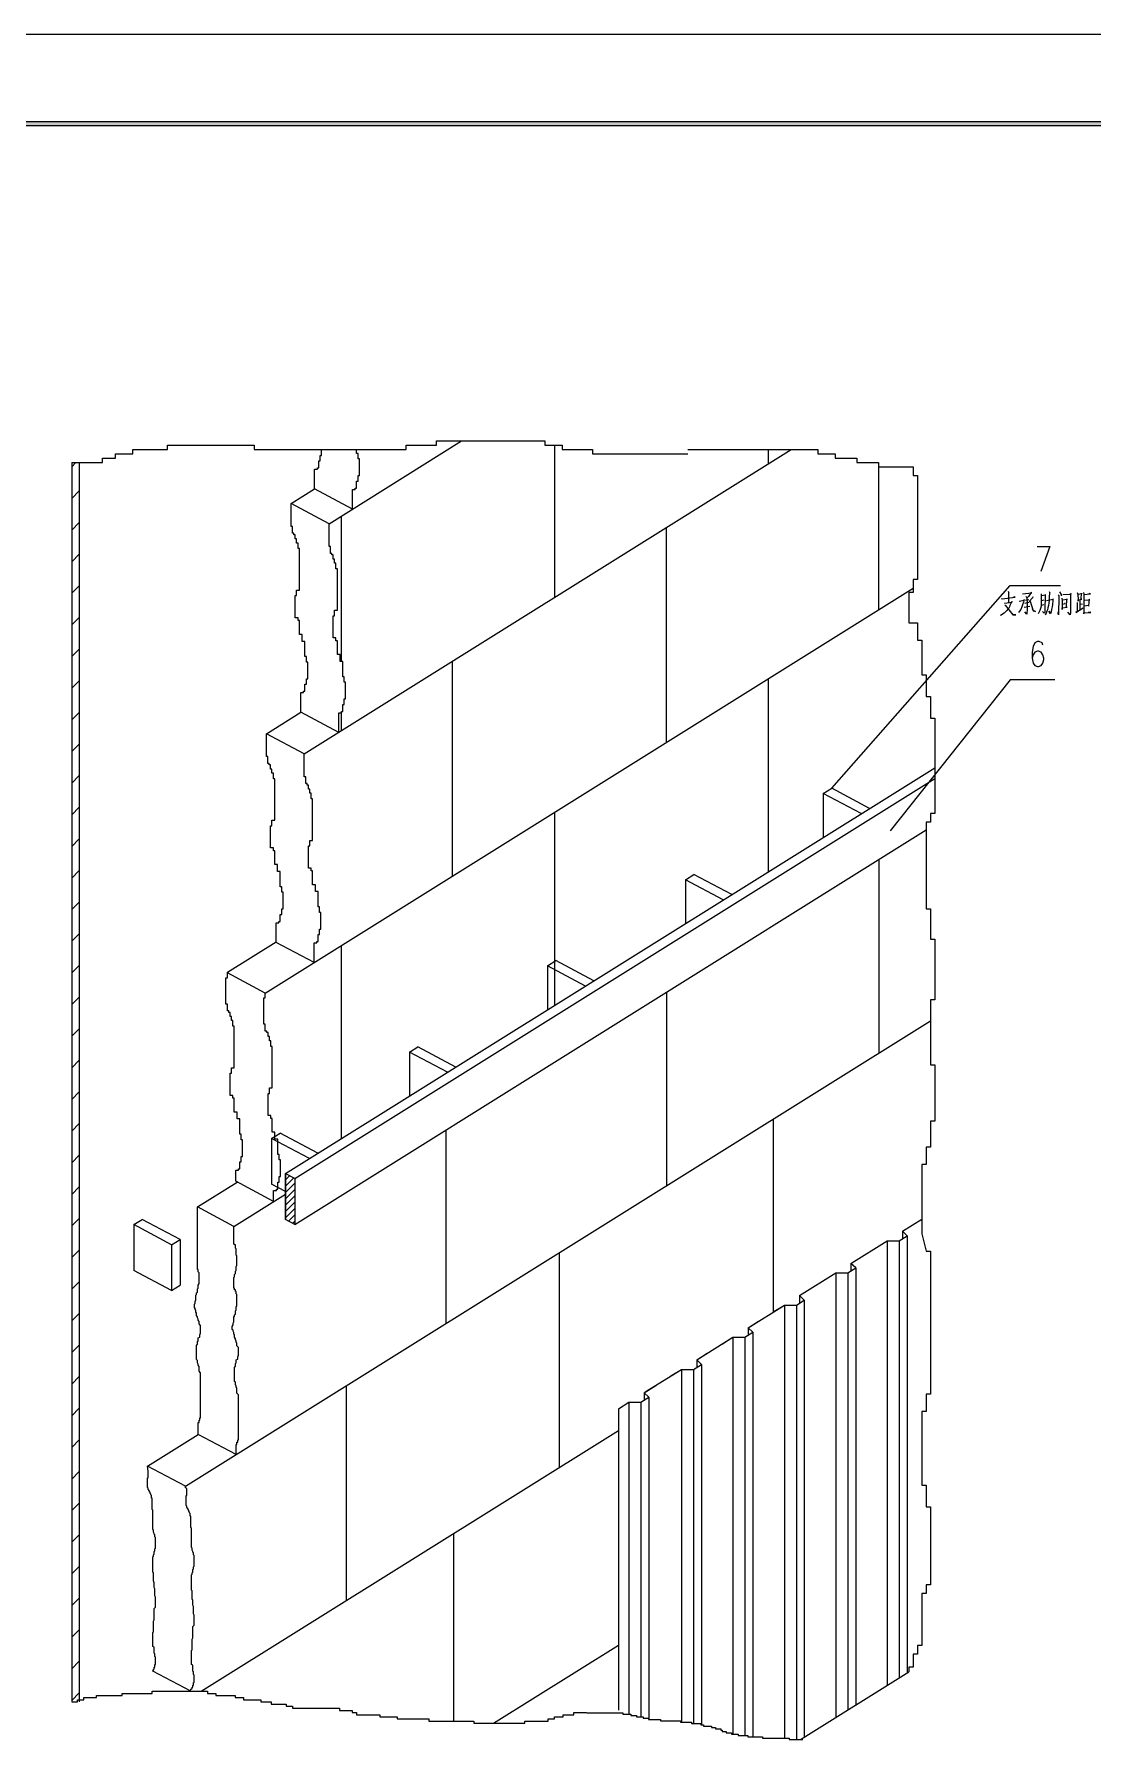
# Model space of a CAD drawing. Header units: millimetres. Extents: x 0 to 414, y 0 to 292.
# Drawn here: x 170.5 to 287.1, y 104.5 to 292.5 of the extents above; entities that cross this region are included whole.
import ezdxf

# ---------------------------------------------------------------- set-up
doc = ezdxf.new("R2010")
doc.units = ezdxf.units.MM

msp = doc.modelspace()

# ---------------------------------------------------------------- hatches: boundary and pattern name
h = msp.add_hatch(color=0)
h.dxf.hatch_style = 2
h.paths.add_polyline_path([(404.473833, 282.857222), (403.997583, 282.380972), (21.448889, 282.380972), (20.976167, 282.857222)])

# ---------------------------------------------------------------- linework, layer by layer
at = {"color": 0, "lineweight": 0}
for points in [[(0, 0), (0, 292.466889), (414.0835, 292.466889), (414.0835, 0)], [(404.473833, 282.857222), (403.997583, 282.380972), (21.448889, 282.380972), (20.976167, 282.857222)]]:
    msp.add_lwpolyline(points, close=True, dxfattribs=at)
for points in [[(179.5145, 245.783806), (179.5145, 246.260056)], [(179.5145, 246.260056), (181.423028, 246.260056)], [(181.423028, 246.736306), (185.240083, 246.736306)], [(181.423028, 246.260056), (181.423028, 246.736306)], [(185.240083, 247.212556), (194.782722, 247.212556)], [(185.240083, 246.736306), (185.240083, 247.212556)], [(194.782722, 247.212556), (194.782722, 246.736306)], [(194.782722, 246.736306), (211.48675, 246.736306)], [(200.289583, 213.247111), (253.883583, 246.736306)], [(202.180472, 246.101306), (202.180472, 246.736306)], [(203.005972, 238.580083), (217.589806, 247.688806)], [(206.046917, 246.323556), (206.046917, 246.736306)], [(206.202139, 246.323556), (206.046917, 246.323556)], [(206.202139, 245.71325), (206.202139, 246.323556)], [(211.48675, 247.212556), (214.824028, 247.212556)], [(211.48675, 246.736306), (211.48675, 247.212556)], [(214.824028, 247.688806), (226.754972, 247.688806)], [(214.824028, 247.212556), (214.824028, 247.688806)], [(226.754972, 247.688806), (226.754972, 247.212556)], [(226.754972, 247.212556), (228.6635, 247.212556)], [(227.816833, 247.212556), (227.816833, 230.448556)], [(228.6635, 247.212556), (228.6635, 246.736306)], [(228.6635, 246.736306), (232.004306, 246.736306)], [(232.004306, 246.736306), (232.004306, 246.260056)], [(232.004306, 246.260056), (242.502972, 246.260056)], [(242.502972, 246.736306), (256.818694, 246.736306)], [(251.371806, 246.736306), (251.371806, 245.166444)], [(256.818694, 246.736306), (256.818694, 246.260056)], [(256.818694, 246.260056), (258.727222, 246.260056)], [(258.727222, 246.260056), (258.727222, 245.783806)], [(174.684972, 245.307556), (174.684972, 108.906028)], [(174.684972, 244.845417), (175.143583, 245.307556)], [(174.684972, 245.307556), (178.082222, 245.307556)], [(175.510472, 245.307556), (175.510472, 108.906028)], [(178.082222, 245.307556), (178.082222, 245.783806)], [(178.082222, 245.783806), (179.5145, 245.783806)], [(201.418472, 242.41125), (201.418472, 244.577306)], [(201.418472, 244.577306), (201.721861, 244.577306)], [(201.721861, 244.577306), (201.721861, 244.729)], [(201.721861, 244.729), (201.873556, 244.729)], [(201.873556, 244.729), (201.873556, 245.491)], [(201.873556, 245.491), (202.028778, 245.491)], [(202.028778, 245.491), (202.028778, 246.101306)], [(202.028778, 246.101306), (202.180472, 246.101306)], [(206.353833, 245.71325), (206.202139, 245.71325)], [(206.353833, 243.882333), (206.353833, 245.71325)], [(258.727222, 245.783806), (261.112, 245.783806)], [(261.112, 245.783806), (261.112, 245.307556)], [(261.112, 245.307556), (263.496778, 245.307556)], [(263.49325, 245.307556), (263.49325, 229.108)], [(263.496778, 245.307556), (263.496778, 244.827778)], [(263.496778, 244.827778), (267.313833, 244.827778)], [(267.313833, 244.827778), (267.313833, 243.875278)], [(205.895222, 242.510028), (206.046917, 242.510028)], [(205.895222, 242.358333), (205.895222, 242.510028)], [(206.046917, 243.272028), (206.202139, 243.272028)], [(206.046917, 242.510028), (206.046917, 243.272028)], [(206.202139, 243.272028), (206.202139, 243.882333)], [(206.202139, 243.882333), (206.353833, 243.882333)], [(267.313833, 243.875278), (267.793611, 243.875278)], [(267.793611, 243.875278), (267.793611, 232.427639)], [(174.684972, 241.367028), (175.510472, 242.192528)], [(198.832611, 240.799056), (201.418472, 242.41125)], [(198.832611, 238.290806), (198.832611, 240.799056)], [(203.005972, 238.580083), (198.832611, 240.799056)], [(205.591833, 240.192278), (201.418472, 242.41125)], [(205.591833, 242.358333), (205.895222, 242.358333)], [(205.591833, 240.192278), (205.591833, 242.358333)], [(174.684972, 237.885111), (175.510472, 238.710611)], [(204.353583, 239.419694), (204.353583, 223.417694)], [(198.987833, 238.290806), (198.832611, 238.290806)], [(198.987833, 237.528806), (198.987833, 238.290806)], [(199.139528, 237.528806), (198.987833, 237.528806)], [(199.139528, 237.377111), (199.139528, 237.528806)], [(199.291222, 237.377111), (199.139528, 237.377111)], [(199.291222, 236.9185), (199.291222, 237.377111)], [(199.442917, 236.9185), (199.291222, 236.9185)], [(199.442917, 236.459889), (199.442917, 236.9185)], [(203.005972, 236.071833), (203.005972, 238.580083)], [(240.111139, 238.195556), (240.111139, 214.495944)], [(174.684972, 234.403194), (175.510472, 235.228694)], [(199.598139, 236.459889), (199.442917, 236.459889)], [(199.598139, 235.849583), (199.598139, 236.459889)], [(199.749833, 235.849583), (199.598139, 235.849583)], [(199.749833, 231.277583), (199.749833, 235.849583)], [(203.161194, 236.071833), (203.005972, 236.071833)], [(203.161194, 235.309833), (203.161194, 236.071833)], [(203.312889, 235.309833), (203.161194, 235.309833)], [(203.312889, 235.158139), (203.312889, 235.309833)], [(203.464583, 235.158139), (203.312889, 235.158139)], [(203.464583, 234.699528), (203.464583, 235.158139)], [(280.966333, 236.085944), (282.345694, 236.085944), (281.361444, 233.33075)], [(203.616278, 234.699528), (203.464583, 234.699528)], [(203.616278, 234.240917), (203.616278, 234.699528)], [(203.7715, 234.240917), (203.616278, 234.240917)], [(203.7715, 233.630611), (203.7715, 234.240917)], [(203.923194, 233.630611), (203.7715, 233.630611)], [(203.923194, 229.058611), (203.923194, 233.630611)], [(174.684972, 230.921278), (175.510472, 231.746778)], [(195.989222, 186.926361), (267.313833, 231.496306)], [(199.442917, 231.277583), (199.749833, 231.277583)], [(199.442917, 230.667278), (199.442917, 231.277583)], [(258.346222, 209.472389), (277.985361, 231.799694)], [(267.313833, 232.427639), (267.313833, 230.998889)], [(267.793611, 232.427639), (267.313833, 232.427639)], [(277.985361, 231.799694), (283.541611, 231.799694)], [(199.291222, 230.667278), (199.442917, 230.667278)], [(199.291222, 228.229583), (199.291222, 230.667278)], [(267.313833, 230.998889), (266.837583, 230.998889)], [(266.837583, 230.998889), (266.837583, 227.658083)], [(277.371528, 229.852361), (277.403278, 229.831194), (277.417389, 229.852361), (278.218194, 229.961722), (278.168806, 230.004056), (278.087667, 229.810028), (277.97125, 229.570139), (277.90775, 229.418444), (277.840722, 229.287917), (277.745472, 229.178556), (277.629056, 229.026861), (277.484417, 228.896333), (277.322139, 228.744639), (277.142222, 228.614111), (277.011694, 228.529444), (276.912917, 228.483583)], [(277.029333, 230.353306), (277.075194, 230.307444), (277.110472, 230.328611), (278.54275, 230.505), (278.475722, 230.547333), (278.380472, 230.505)], [(277.417389, 229.612472), (277.452667, 229.612472), (278.299333, 228.571778), (278.623889, 228.571778), (278.60625, 228.571778), (278.313444, 228.592944), (278.168806, 228.723472)], [(277.759583, 231.175278), (277.840722, 231.023583), (277.808972, 231.069444), (277.794861, 229.919389)], [(278.997833, 230.046389), (279.551694, 230.176917), (279.519944, 230.243944), (279.452917, 229.940556), (279.371778, 229.637167), (279.276528, 229.418444), (279.160111, 229.157389), (279.029583, 228.963361), (278.916694, 228.811667)], [(279.340028, 230.871889), (280.366611, 230.98125), (280.317222, 231.023583), (280.006778, 230.589667), (279.81275, 230.374472)], [(279.551694, 229.397278), (280.169056, 229.506639)], [(279.713972, 230.589667), (279.781, 230.505), (279.81275, 230.374472), (279.8445, 230.222778), (279.862139, 230.071083), (279.862139, 229.919389), (279.87625, 229.764167), (279.87625, 229.743), (279.87625, 229.612472), (279.87625, 229.418444), (279.862139, 229.199722), (279.862139, 229.005694), (279.8445, 228.832833), (279.830389, 228.681139), (279.81275, 228.614111), (279.601083, 228.896333), (279.81275, 228.659972)], [(280.073806, 229.894694), (279.615194, 229.788861)], [(279.682222, 230.15575), (280.056167, 230.243944)], [(280.497139, 230.526167), (280.465389, 230.416806), (280.105556, 230.004056)], [(280.186694, 230.071083), (280.51125, 228.984528), (280.772306, 228.9175), (280.51125, 229.026861), (280.44775, 229.199722)], [(281.393194, 230.850722), (281.424944, 230.656694), (281.424944, 230.134583), (281.424944, 229.764167), (281.393194, 229.506639), (281.326167, 229.26675), (281.276778, 229.026861), (281.163889, 228.811667), (281.08275, 228.681139)], [(281.700111, 229.658333), (281.424944, 229.591306)], [(281.456694, 230.699028), (281.880028, 230.766056), (281.848278, 230.808389), (281.816528, 229.026861), (281.798889, 228.896333), (281.78125, 228.7905), (281.7495, 228.723472), (281.537833, 228.9175)], [(281.700111, 230.15575), (281.456694, 230.113417)], [(282.303361, 231.111778), (282.370389, 230.960083), (282.335111, 230.960083), (282.303361, 230.505), (282.271611, 230.134583), (282.239861, 229.873528), (282.204583, 229.591306), (282.141083, 229.33025), (282.091694, 229.115056), (282.028194, 228.942194), (281.961167, 228.744639), (281.848278, 228.550611)], [(281.978806, 230.134583), (282.744333, 230.286278), (282.709056, 230.328611), (282.694944, 230.134583), (282.645556, 229.700667), (282.613806, 229.418444), (282.564417, 229.136222), (282.515028, 228.875167), (282.483278, 228.744639), (282.451528, 228.681139), (282.253972, 228.963361), (282.451528, 228.723472)], [(283.280556, 230.766056), (283.393444, 230.635528), (283.344056, 230.656694), (283.312306, 228.571778), (283.280556, 228.723472), (283.312306, 228.9175)], [(283.442833, 231.090611), (283.605111, 230.808389), (283.62275, 230.656694)], [(283.672139, 230.374472), (283.672139, 230.353306), (283.703889, 230.15575), (283.735639, 229.33025), (283.721528, 229.136222), (283.703889, 229.26675), (283.735639, 229.33025), (284.25775, 229.397278), (284.19425, 229.397278), (284.240111, 230.328611), (284.275389, 230.243944), (283.721528, 230.15575)], [(283.735639, 229.743), (284.046083, 229.810028), (283.996694, 229.810028), (283.982583, 229.810028)], [(283.802667, 230.787222), (284.631694, 230.829556), (284.649333, 230.91775), (284.698722, 230.871889), (284.631694, 230.829556), (284.649333, 228.9175), (284.649333, 228.744639), (284.617583, 228.592944), (284.599944, 228.550611), (284.338889, 228.854), (284.599944, 228.592944)], [(285.365472, 229.894694), (285.379583, 228.9175), (285.217306, 228.811667), (286.014583, 229.33025)], [(285.379583, 231.002417), (285.428972, 230.808389), (285.46425, 230.243944), (285.46425, 230.071083), (285.46425, 230.222778), (285.869944, 230.286278), (285.802917, 230.286278), (285.852306, 230.938917), (285.869944, 230.871889), (285.428972, 230.808389)], [(285.658278, 230.222778), (285.675917, 229.115056)], [(285.675917, 229.721833), (285.968722, 229.764167)], [(286.081611, 231.002417), (286.113361, 230.829556), (286.113361, 229.831194), (286.113361, 229.764167), (286.113361, 229.224417), (286.113361, 228.659972), (286.063972, 228.744639), (286.1945, 228.765806), (286.878889, 228.811667), (286.815389, 228.832833), (286.586083, 228.811667)], [(286.113361, 230.787222), (286.8295, 230.871889), (286.780111, 230.893056), (286.603722, 230.829556)], [(286.131, 230.15575), (286.716611, 230.222778), (286.698972, 230.286278), (286.617833, 229.548972), (286.684861, 229.570139), (286.113361, 229.506639)], [(174.684972, 227.439361), (175.510472, 228.264861)], [(199.598139, 228.229583), (199.291222, 228.229583)], [(199.598139, 227.922667), (199.598139, 228.229583)], [(199.749833, 227.922667), (199.598139, 227.922667)], [(199.749833, 226.398667), (199.749833, 227.922667)], [(203.464583, 226.010611), (203.464583, 228.448306)], [(203.464583, 228.448306), (203.616278, 228.448306)], [(203.616278, 228.448306), (203.616278, 229.058611)], [(203.616278, 229.058611), (203.923194, 229.058611)], [(266.837583, 227.658083), (267.793611, 227.658083)], [(267.793611, 227.658083), (267.793611, 225.753083)], [(200.053222, 226.398667), (199.749833, 226.398667)], [(200.053222, 225.636667), (200.053222, 226.398667)], [(200.360139, 225.636667), (200.053222, 225.636667)], [(200.360139, 223.960972), (200.360139, 225.636667)], [(203.7715, 226.010611), (203.464583, 226.010611)], [(203.7715, 225.703694), (203.7715, 226.010611)], [(203.923194, 225.703694), (203.7715, 225.703694)], [(203.923194, 224.179694), (203.923194, 225.703694)], [(267.793611, 225.753083), (268.269861, 225.753083)], [(268.269861, 225.753083), (268.269861, 221.936028)], [(281.601333, 225.216861), (281.502556, 225.481444), (281.206222, 225.611972), (281.008667, 225.611972), (280.712333, 225.481444), (280.518306, 225.086333), (280.419528, 224.430167), (280.419528, 223.774), (280.518306, 223.248361), (280.712333, 222.987306), (281.008667, 222.85325), (281.107444, 222.85325), (281.403778, 222.987306), (281.601333, 223.248361), (281.696583, 223.643472), (281.696583, 223.774), (281.601333, 224.169111), (281.403778, 224.430167), (281.107444, 224.560694), (281.008667, 224.560694), (280.712333, 224.430167), (280.518306, 224.169111), (280.419528, 223.774)], [(174.684972, 223.957444), (175.510472, 224.782944)], [(200.511833, 223.960972), (200.360139, 223.960972)], [(200.511833, 223.350667), (200.511833, 223.960972)], [(204.226583, 224.179694), (203.923194, 224.179694)], [(204.226583, 223.417694), (204.226583, 224.179694)], [(200.663528, 223.350667), (200.511833, 223.350667)], [(200.663528, 221.51975), (200.663528, 223.350667)], [(204.5335, 223.417694), (204.226583, 223.417694)], [(204.5335, 221.742), (204.5335, 223.417694)], [(216.563222, 223.417694), (216.563222, 199.781583)], [(268.269861, 221.936028), (268.746111, 221.936028)], [(268.746111, 221.936028), (268.746111, 219.55125)], [(174.684972, 220.475528), (175.510472, 221.301028)], [(199.901528, 217.833222), (199.901528, 219.99575)], [(199.901528, 219.99575), (200.204917, 219.99575)], [(200.204917, 220.147444), (200.360139, 220.147444)], [(200.204917, 219.99575), (200.204917, 220.147444)], [(200.360139, 220.909444), (200.511833, 220.909444)], [(200.360139, 220.147444), (200.360139, 220.909444)], [(200.511833, 221.51975), (200.663528, 221.51975)], [(200.511833, 220.909444), (200.511833, 221.51975)], [(204.685194, 221.742), (204.5335, 221.742)], [(204.685194, 221.131694), (204.685194, 221.742)], [(204.836889, 221.131694), (204.685194, 221.131694)], [(204.836889, 219.300778), (204.836889, 221.131694)], [(251.371806, 221.533861), (251.371806, 200.275472)], [(277.985361, 221.413917), (264.798528, 204.769861)], [(282.910139, 221.413917), (277.985361, 221.413917)], [(204.5335, 217.928472), (204.5335, 218.690472)], [(204.5335, 218.690472), (204.685194, 218.690472)], [(204.685194, 218.690472), (204.685194, 219.300778)], [(204.685194, 219.300778), (204.836889, 219.300778)], [(268.746111, 219.55125), (269.222361, 219.55125)], [(269.222361, 219.55125), (269.222361, 217.166472)], [(174.684972, 216.993611), (175.510472, 217.819111)], [(196.116222, 215.466083), (199.901528, 217.833222)], [(204.074889, 215.610722), (199.901528, 217.833222)], [(204.074889, 215.610722), (204.074889, 217.776778)], [(204.074889, 217.776778), (204.381806, 217.776778)], [(204.353583, 217.776778), (204.353583, 215.857667)], [(204.381806, 217.928472), (204.5335, 217.928472)], [(204.381806, 217.776778), (204.381806, 217.928472)], [(269.222361, 217.166472), (269.702139, 217.166472)], [(269.702139, 217.166472), (269.702139, 206.674861)], [(174.684972, 213.511694), (175.510472, 214.337194)], [(200.289583, 213.247111), (196.116222, 215.466083)], [(196.116222, 212.957833), (196.116222, 215.466083)], [(196.271444, 212.957833), (196.116222, 212.957833)], [(196.271444, 212.195833), (196.271444, 212.957833)], [(200.289583, 210.738861), (200.289583, 213.247111)], [(174.684972, 210.029778), (175.510472, 210.855278)], [(196.423139, 212.195833), (196.271444, 212.195833)], [(196.423139, 212.044139), (196.423139, 212.195833)], [(196.574833, 212.044139), (196.423139, 212.044139)], [(196.574833, 211.585528), (196.574833, 212.044139)], [(196.726528, 211.585528), (196.574833, 211.585528)], [(196.726528, 211.130444), (196.726528, 211.585528)], [(196.88175, 211.130444), (196.726528, 211.130444)], [(196.88175, 210.520139), (196.88175, 211.130444)], [(197.033444, 210.520139), (196.88175, 210.520139)], [(197.033444, 205.944611), (197.033444, 210.520139)], [(198.204667, 167.050861), (269.702139, 211.730167)], [(199.238306, 166.504056), (269.702139, 210.53425)], [(200.444806, 210.738861), (200.289583, 210.738861)], [(200.444806, 209.976861), (200.444806, 210.738861)], [(200.5965, 209.976861), (200.444806, 209.976861)], [(200.5965, 209.825167), (200.5965, 209.976861)], [(200.748194, 209.825167), (200.5965, 209.825167)], [(200.748194, 209.366556), (200.748194, 209.825167)], [(200.899889, 209.366556), (200.748194, 209.366556)], [(200.899889, 208.911472), (200.899889, 209.366556)], [(201.055111, 208.911472), (200.899889, 208.911472)], [(201.055111, 208.301167), (201.055111, 208.911472)], [(257.421944, 208.893833), (258.346222, 209.472389)], [(257.421944, 208.893833), (257.421944, 204.05725)], [(261.595306, 206.674861), (257.421944, 208.893833)], [(262.519583, 207.253417), (258.346222, 209.472389)], [(174.684972, 206.547861), (175.510472, 207.376889)], [(201.206806, 208.301167), (201.055111, 208.301167)], [(201.206806, 203.725639), (201.206806, 208.301167)], [(227.816833, 206.812444), (227.816833, 185.557583)], [(196.574833, 202.896611), (196.574833, 205.337833)], [(196.574833, 205.337833), (196.726528, 205.337833)], [(196.726528, 205.337833), (196.726528, 205.944611)], [(196.726528, 205.944611), (197.033444, 205.944611)], [(199.248889, 161.452278), (268.746111, 204.879222)], [(268.746111, 205.718833), (268.746111, 196.179722)], [(269.222361, 205.718833), (268.746111, 205.718833)], [(269.222361, 206.674861), (269.222361, 205.718833)], [(269.702139, 206.674861), (269.222361, 206.674861)], [(174.684972, 203.069472), (175.510472, 203.894972)], [(200.748194, 203.118861), (200.899889, 203.118861)], [(200.748194, 200.677639), (200.748194, 203.118861)], [(200.899889, 203.118861), (200.899889, 203.725639)], [(200.899889, 203.725639), (201.206806, 203.725639)], [(196.88175, 202.896611), (196.574833, 202.896611)], [(196.88175, 202.593222), (196.88175, 202.896611)], [(197.033444, 202.593222), (196.88175, 202.593222)], [(197.033444, 201.069222), (197.033444, 202.593222)], [(263.542639, 201.626611), (263.542639, 180.332944)], [(174.684972, 199.587556), (175.510472, 200.413056)], [(197.336833, 201.069222), (197.033444, 201.069222)], [(197.336833, 200.307222), (197.336833, 201.069222)], [(197.64375, 200.307222), (197.336833, 200.307222)], [(197.64375, 198.628), (197.64375, 200.307222)], [(201.055111, 200.677639), (200.748194, 200.677639)], [(201.055111, 200.37425), (201.055111, 200.677639)], [(201.206806, 200.37425), (201.055111, 200.37425)], [(201.206806, 198.85025), (201.206806, 200.37425)], [(242.238389, 199.404111), (243.166194, 199.982667)], [(246.41175, 197.185139), (242.238389, 199.404111)], [(242.238389, 199.404111), (242.238389, 194.567528)], [(247.339556, 197.763694), (243.166194, 199.982667)], [(197.795444, 198.628), (197.64375, 198.628)], [(197.795444, 198.017694), (197.795444, 198.628)], [(197.947139, 198.017694), (197.795444, 198.017694)], [(197.947139, 196.190306), (197.947139, 198.017694)], [(201.510194, 198.85025), (201.206806, 198.85025)], [(201.510194, 198.08825), (201.510194, 198.85025)], [(201.817111, 198.08825), (201.510194, 198.08825)], [(201.817111, 196.409028), (201.817111, 198.08825)], [(174.684972, 196.105639), (175.510472, 196.931139)], [(197.64375, 194.818), (197.64375, 195.58)], [(197.64375, 195.58), (197.795444, 195.58)], [(197.795444, 196.190306), (197.947139, 196.190306)], [(197.795444, 195.58), (197.795444, 196.190306)], [(201.968806, 196.409028), (201.817111, 196.409028)], [(201.968806, 195.798722), (201.968806, 196.409028)], [(202.1205, 195.798722), (201.968806, 195.798722)], [(202.1205, 193.971333), (202.1205, 195.798722)], [(268.746111, 196.179722), (269.222361, 196.179722)], [(269.222361, 196.179722), (269.222361, 192.842444)], [(197.185139, 192.50025), (197.185139, 194.666306)], [(197.185139, 194.666306), (197.488528, 194.666306)], [(197.488528, 194.666306), (197.488528, 194.818)], [(197.488528, 194.818), (197.64375, 194.818)], [(201.968806, 193.361028), (201.968806, 193.971333)], [(201.968806, 193.971333), (202.1205, 193.971333)], [(174.684972, 192.623722), (175.510472, 193.449222)], [(191.815861, 189.226472), (197.185139, 192.577861)], [(201.3585, 190.281278), (197.185139, 192.50025)], [(201.3585, 190.281278), (201.3585, 192.447333)], [(201.3585, 192.447333), (201.661889, 192.447333)], [(201.661889, 192.599028), (201.817111, 192.599028)], [(201.661889, 192.447333), (201.661889, 192.599028)], [(201.817111, 193.361028), (201.968806, 193.361028)], [(201.817111, 192.599028), (201.817111, 193.361028)], [(204.353583, 192.151), (204.353583, 170.892611)], [(269.222361, 192.842444), (269.702139, 192.842444)], [(269.702139, 192.842444), (269.702139, 186.164361)], [(174.684972, 189.141806), (175.510472, 189.967306)], [(227.054833, 189.914389), (227.982639, 190.492944)], [(231.228194, 187.695417), (227.054833, 189.914389)], [(227.054833, 189.914389), (227.054833, 185.081333)], [(232.156, 188.273972), (227.982639, 190.492944)], [(191.664167, 185.719861), (191.664167, 188.616167)], [(191.664167, 188.616167), (191.815861, 188.616167)], [(191.815861, 188.616167), (191.815861, 189.226472)], [(195.989222, 186.926361), (191.815861, 189.145333)], [(174.684972, 185.659889), (175.510472, 186.485389)], [(195.837528, 183.500889), (195.837528, 186.397194)], [(195.837528, 186.397194), (195.989222, 186.397194)], [(195.989222, 186.397194), (195.989222, 187.003972)], [(240.157, 187.014556), (240.157, 165.720889)], [(269.222361, 186.164361), (269.222361, 179.010028)], [(269.702139, 186.164361), (269.222361, 186.164361)], [(191.815861, 185.719861), (191.664167, 185.719861)], [(191.815861, 184.957861), (191.815861, 185.719861)], [(191.971083, 184.957861), (191.815861, 184.957861)], [(191.971083, 184.802639), (191.971083, 184.957861)], [(192.122778, 184.802639), (191.971083, 184.802639)], [(192.122778, 184.347556), (192.122778, 184.802639)], [(192.274472, 184.347556), (192.122778, 184.347556)], [(192.274472, 183.888944), (192.274472, 184.347556)], [(174.684972, 182.177972), (175.510472, 183.003472)], [(187.212111, 132.637389), (269.222361, 183.885417)], [(192.426167, 183.888944), (192.274472, 183.888944)], [(192.426167, 183.278639), (192.426167, 183.888944)], [(192.577861, 183.278639), (192.426167, 183.278639)], [(192.577861, 178.706639), (192.577861, 183.278639)], [(195.989222, 183.500889), (195.837528, 183.500889)], [(195.989222, 182.738889), (195.989222, 183.500889)], [(196.144444, 182.738889), (195.989222, 182.738889)], [(196.144444, 182.583667), (196.144444, 182.738889)], [(196.296139, 182.583667), (196.144444, 182.583667)], [(196.296139, 182.128583), (196.296139, 182.583667)], [(196.447833, 182.128583), (196.296139, 182.128583)], [(196.447833, 181.669972), (196.447833, 182.128583)], [(196.599528, 181.669972), (196.447833, 181.669972)], [(196.599528, 181.059667), (196.599528, 181.669972)], [(196.75475, 181.059667), (196.599528, 181.059667)], [(196.75475, 176.487667), (196.75475, 181.059667)], [(211.874806, 180.424667), (212.799083, 181.003222)], [(216.972444, 178.78425), (212.799083, 181.003222)], [(174.684972, 178.696056), (175.510472, 179.521556)], [(192.274472, 178.706639), (192.577861, 178.706639)], [(192.274472, 178.096333), (192.274472, 178.706639)], [(211.874806, 180.424667), (211.874806, 175.595139)], [(216.048167, 178.205694), (211.874806, 180.424667)], [(269.222361, 179.010028), (269.702139, 179.010028)], [(269.702139, 179.010028), (269.702139, 172.811722)], [(192.122778, 178.096333), (192.274472, 178.096333)], [(192.122778, 175.658639), (192.122778, 178.096333)], [(174.684972, 175.214139), (175.510472, 176.039639)], [(192.426167, 175.658639), (192.122778, 175.658639)], [(192.426167, 175.351722), (192.426167, 175.658639)], [(192.577861, 175.351722), (192.426167, 175.351722)], [(192.577861, 173.827722), (192.577861, 175.351722)], [(196.296139, 173.436139), (196.296139, 175.877361)], [(196.296139, 175.877361), (196.447833, 175.877361)], [(196.447833, 175.877361), (196.447833, 176.487667)], [(196.447833, 176.487667), (196.75475, 176.487667)], [(192.884778, 173.827722), (192.577861, 173.827722)], [(192.884778, 173.065722), (192.884778, 173.827722)], [(193.188167, 173.065722), (192.884778, 173.065722)], [(193.188167, 171.390028), (193.188167, 173.065722)], [(196.599528, 173.436139), (196.296139, 173.436139)], [(196.599528, 173.13275), (196.599528, 173.436139)], [(196.75475, 173.13275), (196.599528, 173.13275)], [(196.75475, 171.60875), (196.75475, 173.13275)], [(251.911556, 173.065722), (251.911556, 151.817917)], [(174.684972, 171.732222), (175.510472, 172.56125)], [(193.343389, 171.390028), (193.188167, 171.390028)], [(193.343389, 170.779722), (193.343389, 171.390028)], [(196.69125, 170.934944), (197.615528, 171.5135)], [(197.058139, 171.60875), (196.75475, 171.60875)], [(197.058139, 170.84675), (197.058139, 171.60875)], [(201.788889, 169.294528), (197.615528, 171.5135)], [(215.857667, 171.831), (215.857667, 150.537333)], [(269.702139, 172.811722), (269.222361, 172.811722)], [(269.222361, 172.811722), (269.222361, 169.950694)], [(193.495083, 170.779722), (193.343389, 170.779722)], [(193.495083, 168.948806), (193.495083, 170.779722)], [(196.69125, 170.934944), (196.69125, 165.886694)], [(200.864611, 168.715972), (196.69125, 170.934944)], [(197.361528, 170.84675), (197.058139, 170.84675)], [(197.361528, 169.167528), (197.361528, 170.84675)], [(197.51675, 169.167528), (197.361528, 169.167528)], [(197.51675, 168.56075), (197.51675, 169.167528)], [(269.222361, 169.950694), (268.746111, 169.950694)], [(268.746111, 169.950694), (268.746111, 168.042167)], [(174.684972, 168.253833), (175.510472, 169.079333)], [(192.733083, 167.424806), (193.036472, 167.424806)], [(192.733083, 166.204194), (192.733083, 167.424806)], [(193.036472, 167.5765), (193.188167, 167.5765)], [(193.036472, 167.424806), (193.036472, 167.5765)], [(193.188167, 167.5765), (193.188167, 168.3385)], [(193.188167, 168.3385), (193.343389, 168.3385)], [(193.343389, 168.948806), (193.495083, 168.948806)], [(193.343389, 168.3385), (193.343389, 168.948806)], [(197.668444, 168.56075), (197.51675, 168.56075)], [(197.668444, 166.729833), (197.668444, 168.56075)], [(268.746111, 168.042167), (268.269861, 168.042167)], [(268.269861, 168.042167), (268.269861, 160.411583)], [(174.684972, 164.771917), (175.510472, 165.597417)], [(188.524444, 163.378444), (192.902417, 166.112472)], [(196.906444, 163.985222), (192.733083, 166.204194)], [(198.208194, 165.082361), (196.69125, 165.886694)], [(197.361528, 165.357528), (197.361528, 166.119528)], [(197.361528, 166.119528), (197.51675, 166.119528)], [(197.51675, 166.119528), (197.51675, 166.729833)], [(197.51675, 166.729833), (197.668444, 166.729833)], [(199.238306, 166.500528), (198.197611, 167.057917)], [(198.204667, 167.050861), (198.236417, 167.082611)], [(198.204667, 166.355889), (198.6915, 166.842722)], [(198.204667, 165.660917), (199.146583, 166.599306)], [(198.204667, 164.962417), (199.241833, 165.999583)], [(198.208194, 162.006139), (198.208194, 167.050861)], [(198.208194, 167.050861), (198.208194, 162.006139)], [(199.245361, 166.504056), (199.248889, 161.452278)], [(192.524944, 161.247667), (198.208194, 164.800139)], [(196.906444, 165.205833), (197.209833, 165.205833)], [(196.906444, 163.985222), (196.906444, 165.205833)], [(197.209833, 165.205833), (197.209833, 165.357528)], [(197.209833, 165.357528), (197.361528, 165.357528)], [(198.204667, 164.267444), (199.241833, 165.304611)], [(198.204667, 163.572472), (199.241833, 164.609639)], [(198.204667, 162.873972), (199.241833, 163.914667)], [(174.684972, 161.29), (175.510472, 162.1155)], [(181.507694, 161.445222), (182.431972, 162.02025)], [(186.605333, 159.801278), (182.431972, 162.02025)], [(192.524944, 161.247667), (188.524444, 163.378444)], [(188.524444, 156.488694), (188.524444, 163.378444)], [(198.204667, 162.179), (199.245361, 163.216167)], [(199.248889, 161.452278), (198.208194, 162.006139)], [(198.578611, 161.857972), (199.245361, 162.521194)], [(199.033694, 161.614556), (199.245361, 161.826222)], [(266.132028, 160.707917), (268.269861, 162.041417)], [(185.681056, 159.222722), (181.507694, 161.445222)], [(181.507694, 161.445222), (181.507694, 156.396972)], [(185.681056, 159.222722), (186.605333, 159.801278)], [(186.605333, 159.801278), (186.605333, 154.756556)], [(192.524944, 159.286222), (192.524944, 161.247667)], [(265.786306, 159.663694), (266.650611, 160.203444)], [(266.132028, 160.707917), (266.132028, 159.878889)], [(266.650611, 160.203444), (266.132028, 160.707917)], [(266.650611, 160.203444), (266.650611, 112.084556)], [(268.269861, 160.411583), (268.746111, 158.503056)], [(174.684972, 157.808083), (175.510472, 158.633583)], [(185.681056, 159.222722), (185.681056, 154.178)], [(192.609611, 159.286222), (192.524944, 159.286222)], [(192.609611, 159.201556), (192.609611, 159.286222)], [(192.697806, 159.201556), (192.609611, 159.201556)], [(192.697806, 158.859361), (192.697806, 159.201556)], [(192.782472, 158.774694), (192.697806, 158.859361)], [(192.782472, 158.090306), (192.782472, 158.774694)], [(192.867139, 158.005639), (192.782472, 158.090306)], [(192.867139, 156.979056), (192.867139, 158.005639)], [(228.356583, 158.347833), (228.356583, 134.711722)], [(260.469944, 157.169556), (264.463389, 159.663694)], [(260.469944, 157.169556), (261.634111, 157.89275)], [(264.463389, 159.663694), (264.463389, 110.719306)], [(264.463389, 159.663694), (265.786306, 159.663694)], [(265.786306, 159.663694), (265.786306, 111.544806)], [(268.746111, 158.503056), (269.222361, 158.503056)], [(269.222361, 158.503056), (269.222361, 142.762111)], [(185.681056, 154.178), (181.507694, 156.396972)], [(188.609111, 156.488694), (188.524444, 156.488694)], [(188.609111, 156.231167), (188.609111, 156.488694)], [(188.693778, 156.1465), (188.609111, 156.231167)], [(188.693778, 154.950583), (188.693778, 156.1465)], [(192.609611, 155.956), (192.697806, 156.040667)], [(192.697806, 156.298194), (192.782472, 156.382861)], [(192.697806, 156.040667), (192.697806, 156.298194)], [(192.782472, 156.809722), (192.867139, 156.979056)], [(192.782472, 156.382861), (192.782472, 156.809722)], [(254.807861, 153.631194), (258.801306, 156.125333)], [(258.801306, 156.125333), (258.801306, 107.180944)], [(258.801306, 156.125333), (260.124222, 156.125333)], [(260.124222, 156.125333), (260.988528, 156.665083)], [(260.124222, 156.125333), (260.124222, 108.006444)], [(260.988528, 156.665083), (260.469944, 157.169556)], [(260.469944, 157.169556), (260.469944, 156.340528)], [(260.988528, 156.665083), (260.988528, 108.546194)], [(174.684972, 154.326167), (175.510472, 155.151667)], [(185.681056, 154.178), (186.605333, 154.756556)], [(188.524444, 154.354389), (188.609111, 154.439056)], [(188.524444, 154.012194), (188.524444, 154.354389)], [(188.609111, 154.78125), (188.693778, 154.950583)], [(188.609111, 154.439056), (188.609111, 154.78125)], [(192.524944, 155.613806), (192.609611, 155.698472)], [(192.524944, 154.502556), (192.524944, 155.613806)], [(192.609611, 154.417889), (192.524944, 154.502556)], [(192.609611, 155.698472), (192.609611, 155.956)], [(192.609611, 154.248556), (192.609611, 154.417889)], [(192.697806, 154.248556), (192.609611, 154.248556)], [(192.697806, 154.075694), (192.697806, 154.248556)], [(188.18225, 152.646944), (188.266917, 152.816278)], [(188.18225, 152.30475), (188.18225, 152.646944)], [(188.266917, 152.220083), (188.18225, 152.30475)], [(188.266917, 152.985611), (188.351583, 153.158472)], [(188.266917, 152.816278), (188.266917, 152.985611)], [(188.351583, 153.67), (188.43625, 153.754667)], [(188.351583, 153.158472), (188.351583, 153.67)], [(188.43625, 153.927528), (188.524444, 154.012194)], [(188.43625, 153.754667), (188.43625, 153.927528)], [(192.782472, 154.075694), (192.697806, 154.075694)], [(192.782472, 153.821694), (192.782472, 154.075694)], [(192.867139, 153.737028), (192.782472, 153.821694)], [(192.782472, 152.36825), (192.867139, 152.541111)], [(192.782472, 152.026056), (192.782472, 152.36825)], [(192.867139, 152.541111), (192.867139, 153.737028)], [(249.145778, 150.092833), (253.139222, 152.586972)], [(251.975056, 151.86025), (253.139222, 152.586972)], [(253.139222, 152.586972), (253.139222, 104.902)], [(253.139222, 152.586972), (254.462139, 152.586972)], [(254.462139, 152.586972), (255.326444, 153.126722)], [(254.462139, 152.586972), (254.462139, 104.753833)], [(254.807861, 153.631194), (254.807861, 152.802167)], [(255.326444, 153.126722), (254.807861, 153.631194)], [(255.326444, 153.126722), (255.326444, 105.007833)], [(174.684972, 150.84425), (175.510472, 151.66975)], [(188.266917, 152.131889), (188.266917, 152.220083)], [(188.351583, 151.962556), (188.266917, 152.131889)], [(188.351583, 151.793222), (188.351583, 151.962556)], [(188.43625, 151.705028), (188.351583, 151.793222)], [(188.43625, 151.451028), (188.43625, 151.705028)], [(188.524444, 151.278167), (188.43625, 151.451028)], [(188.524444, 151.1935), (188.524444, 151.278167)], [(188.609111, 151.024167), (188.524444, 151.1935)], [(188.609111, 150.935972), (188.609111, 151.024167)], [(188.693778, 150.766639), (188.609111, 150.935972)], [(188.693778, 150.509111), (188.693778, 150.766639)], [(188.863111, 150.339778), (188.693778, 150.509111)], [(192.355611, 150.233944), (192.440278, 150.403278)], [(192.440278, 150.576139), (192.524944, 150.745472)], [(192.440278, 150.403278), (192.440278, 150.576139)], [(192.524944, 151.260528), (192.609611, 151.345194)], [(192.524944, 150.745472), (192.524944, 151.260528)], [(192.609611, 151.514528), (192.697806, 151.599194)], [(192.609611, 151.345194), (192.609611, 151.514528)], [(192.697806, 151.941389), (192.782472, 152.026056)], [(192.697806, 151.599194), (192.697806, 151.941389)], [(249.145778, 150.092833), (250.306417, 150.816028)], [(188.524444, 148.547667), (188.609111, 148.632333)], [(188.524444, 148.290139), (188.524444, 148.547667)], [(188.609111, 148.974528), (188.778444, 149.059194)], [(188.609111, 148.632333), (188.609111, 148.974528)], [(188.778444, 149.316722), (188.863111, 149.486056)], [(188.778444, 149.059194), (188.778444, 149.316722)], [(188.863111, 149.486056), (188.863111, 150.339778)], [(192.355611, 149.89175), (192.355611, 150.233944)], [(192.440278, 149.807083), (192.355611, 149.89175)], [(192.440278, 149.722417), (192.440278, 149.807083)], [(192.524944, 149.549556), (192.440278, 149.722417)], [(192.524944, 149.380222), (192.524944, 149.549556)], [(192.609611, 149.295556), (192.524944, 149.380222)], [(192.609611, 149.038028), (192.609611, 149.295556)], [(192.697806, 148.868694), (192.609611, 149.038028)], [(192.697806, 148.784028), (192.697806, 148.868694)], [(192.782472, 148.611167), (192.697806, 148.784028)], [(192.782472, 148.5265), (192.782472, 148.611167)], [(192.867139, 148.353639), (192.782472, 148.5265)], [(243.483694, 146.554472), (247.477139, 149.048611)], [(246.312972, 148.321889), (247.477139, 149.048611)], [(247.477139, 149.048611), (247.477139, 105.342972)], [(247.477139, 149.048611), (248.800056, 149.048611)], [(248.800056, 149.048611), (249.664361, 149.588361)], [(248.800056, 149.048611), (248.800056, 105.198333)], [(249.145778, 150.092833), (249.145778, 149.263806)], [(249.664361, 149.588361), (249.145778, 150.092833)], [(249.664361, 149.588361), (249.664361, 105.050167)], [(174.684972, 147.362333), (175.510472, 148.187833)], [(188.43625, 148.120806), (188.524444, 148.290139)], [(188.43625, 146.582694), (188.43625, 148.120806)], [(192.782472, 146.561528), (192.951806, 146.646194)], [(192.867139, 148.099639), (192.867139, 148.353639)], [(193.036472, 147.926778), (192.867139, 148.099639)], [(192.951806, 146.903722), (193.036472, 147.073056)], [(192.951806, 146.646194), (192.951806, 146.903722)], [(193.036472, 147.073056), (193.036472, 147.926778)], [(243.483694, 146.554472), (244.644333, 147.277667)], [(188.524444, 146.498028), (188.43625, 146.582694)], [(188.524444, 146.2405), (188.524444, 146.498028)], [(188.609111, 146.071167), (188.524444, 146.2405)], [(188.609111, 145.982972), (188.609111, 146.071167)], [(188.693778, 145.813639), (188.609111, 145.982972)], [(188.693778, 145.302111), (188.693778, 145.813639)], [(188.863111, 145.12925), (188.693778, 145.302111)], [(188.863111, 140.17625), (188.863111, 145.12925)], [(192.609611, 145.707806), (192.697806, 145.877139)], [(192.609611, 144.169694), (192.609611, 145.707806)], [(192.697806, 146.134667), (192.782472, 146.219333)], [(192.697806, 145.877139), (192.697806, 146.134667)], [(192.782472, 146.219333), (192.782472, 146.561528)], [(237.821611, 143.016111), (241.815056, 145.51025)], [(240.650889, 144.783528), (241.815056, 145.51025)], [(241.815056, 145.51025), (241.815056, 106.672944)], [(241.815056, 145.51025), (243.137972, 145.51025)], [(243.137972, 145.51025), (243.99875, 146.05)], [(243.137972, 145.51025), (243.137972, 106.524778)], [(243.483694, 146.554472), (243.483694, 145.725444)], [(243.99875, 146.05), (243.483694, 146.554472)], [(243.99875, 146.05), (243.99875, 106.376611)], [(174.684972, 143.880417), (175.510472, 144.705917)], [(192.697806, 144.085028), (192.609611, 144.169694)], [(192.697806, 143.831028), (192.697806, 144.085028)], [(192.782472, 143.658167), (192.697806, 143.831028)], [(192.782472, 143.5735), (192.782472, 143.658167)], [(192.867139, 143.400639), (192.782472, 143.5735)], [(192.867139, 142.889111), (192.867139, 143.400639)], [(193.036472, 142.719778), (192.867139, 142.889111)], [(204.893333, 143.686389), (204.893333, 120.050278)], [(237.698139, 142.9385), (238.98225, 143.739306)], [(238.216722, 142.434028), (237.698139, 142.9385)], [(237.698139, 142.9385), (237.698139, 142.109472)], [(174.684972, 140.3985), (175.510472, 141.224)], [(193.036472, 137.766778), (193.036472, 142.719778)], [(234.865333, 141.167556), (236.0295, 141.894278)], [(234.865333, 141.167556), (234.865333, 107.992333)], [(236.0295, 141.894278), (236.0295, 107.558417)], [(236.0295, 141.894278), (237.352417, 141.894278)], [(237.352417, 141.894278), (238.216722, 142.434028)], [(237.352417, 141.894278), (237.352417, 107.262083)], [(238.216722, 142.434028), (238.216722, 106.969278)], [(268.746111, 142.762111), (268.746111, 140.857111)], [(269.222361, 142.762111), (268.746111, 142.762111)], [(188.609111, 139.664722), (188.693778, 139.664722)], [(188.609111, 138.338278), (188.609111, 139.664722)], [(188.693778, 139.92225), (188.778444, 139.92225)], [(188.693778, 139.664722), (188.693778, 139.92225)], [(188.778444, 140.17625), (188.863111, 140.17625)], [(188.778444, 139.92225), (188.778444, 140.17625)], [(268.746111, 140.857111), (268.269861, 140.857111)], [(268.269861, 140.857111), (268.269861, 132.74675)], [(174.684972, 136.916583), (175.510472, 137.742083)], [(183.03875, 134.856361), (188.609111, 138.338278)], [(192.782472, 136.119306), (188.609111, 138.338278)], [(188.930139, 110.07725), (234.865333, 138.782778)], [(192.782472, 136.119306), (192.782472, 137.25525)], [(192.782472, 137.25525), (192.867139, 137.25525)], [(192.867139, 137.25525), (192.867139, 137.50925)], [(192.867139, 137.50925), (192.951806, 137.50925)], [(192.951806, 137.50925), (192.951806, 137.766778)], [(192.951806, 137.766778), (193.036472, 137.766778)], [(174.684972, 133.434667), (175.510472, 134.263694)], [(187.212111, 132.637389), (183.03875, 134.856361)], [(183.109306, 134.316611), (183.03875, 134.856361)], [(183.03875, 133.586361), (183.109306, 133.586361)], [(183.03875, 132.489222), (183.03875, 133.586361)], [(183.109306, 133.586361), (183.109306, 134.316611)], [(183.109306, 132.415139), (183.03875, 132.489222)], [(183.109306, 132.2705), (183.109306, 132.415139)], [(183.183389, 132.196417), (183.109306, 132.2705)], [(183.183389, 132.122333), (183.183389, 132.196417)], [(183.257472, 132.122333), (183.183389, 132.122333)], [(183.257472, 131.977694), (183.257472, 132.122333)], [(183.331556, 131.977694), (183.257472, 131.977694)], [(183.331556, 131.829528), (183.331556, 131.977694)], [(183.402111, 131.758972), (183.331556, 131.829528)], [(183.402111, 131.684889), (183.402111, 131.758972)], [(183.476194, 131.610806), (183.402111, 131.684889)], [(183.476194, 131.318), (183.476194, 131.610806)], [(187.212111, 132.485694), (187.212111, 132.637389)], [(187.286194, 132.485694), (187.212111, 132.485694)], [(187.286194, 132.415139), (187.286194, 132.485694)], [(187.35675, 132.341056), (187.286194, 132.415139)], [(187.286194, 130.513667), (187.286194, 131.610806)], [(187.286194, 131.610806), (187.35675, 131.610806)], [(187.35675, 131.610806), (187.35675, 132.341056)], [(268.269861, 132.74675), (268.746111, 132.74675)], [(268.746111, 132.74675), (268.746111, 130.361972)], [(174.684972, 129.956278), (175.510472, 130.781778)], [(183.550278, 131.318), (183.476194, 131.318)], [(183.550278, 130.076222), (183.550278, 131.318)], [(183.624361, 130.002139), (183.550278, 130.076222)], [(183.624361, 127.878417), (183.624361, 130.002139)], [(187.35675, 130.439583), (187.286194, 130.513667)], [(187.35675, 130.291417), (187.35675, 130.439583)], [(187.430833, 130.220861), (187.35675, 130.291417)], [(187.430833, 130.146778), (187.430833, 130.220861)], [(187.504917, 130.146778), (187.430833, 130.146778)], [(187.504917, 129.998611), (187.504917, 130.146778)], [(187.579, 129.998611), (187.504917, 129.998611)], [(187.579, 129.853972), (187.579, 129.998611)], [(187.649556, 129.779889), (187.579, 129.853972)], [(187.649556, 129.705806), (187.649556, 129.779889)], [(187.723639, 129.63525), (187.649556, 129.705806)], [(268.746111, 130.361972), (269.222361, 130.361972)], [(269.222361, 130.361972), (269.222361, 121.778889)], [(183.694917, 127.807861), (183.624361, 127.878417)], [(187.723639, 129.342444), (187.723639, 129.63525)], [(187.797722, 129.342444), (187.723639, 129.342444)], [(187.797722, 128.097139), (187.797722, 129.342444)], [(187.871806, 128.023056), (187.797722, 128.097139)], [(187.871806, 125.902861), (187.871806, 128.023056)], [(174.684972, 126.474361), (175.510472, 127.299861)], [(183.694917, 127.585611), (183.694917, 127.807861)], [(183.769, 127.440972), (183.694917, 127.585611)], [(183.769, 127.366889), (183.769, 127.440972)], [(183.843083, 127.296333), (183.769, 127.366889)], [(183.843083, 127.074083), (183.843083, 127.296333)], [(183.917167, 127.003528), (183.843083, 127.074083)], [(183.917167, 125.832306), (183.917167, 127.003528)], [(216.707861, 127.370417), (216.707861, 106.796417)], [(183.624361, 124.879806), (183.694917, 124.953889)], [(183.624361, 123.197056), (183.624361, 124.879806)], [(183.694917, 125.098528), (183.769, 125.172611)], [(183.694917, 124.953889), (183.694917, 125.098528)], [(183.769, 125.465417), (183.843083, 125.5395)], [(183.769, 125.172611), (183.769, 125.465417)], [(183.843083, 125.758222), (183.917167, 125.832306)], [(183.843083, 125.5395), (183.843083, 125.758222)], [(187.942361, 125.828778), (187.871806, 125.902861)], [(187.942361, 125.610056), (187.942361, 125.828778)], [(188.016444, 125.465417), (187.942361, 125.610056)], [(188.016444, 125.391333), (188.016444, 125.465417)], [(188.090528, 125.31725), (188.016444, 125.391333)], [(188.090528, 125.098528), (188.090528, 125.31725)], [(188.164611, 125.024444), (188.090528, 125.098528)], [(188.164611, 123.853222), (188.164611, 125.024444)], [(174.684972, 122.992444), (175.510472, 123.817944)], [(183.694917, 123.122972), (183.624361, 123.197056)], [(183.694917, 122.248083), (183.694917, 123.122972)], [(183.769, 122.025833), (183.694917, 122.248083)], [(187.871806, 122.90425), (187.942361, 122.978333)], [(187.871806, 121.2215), (187.871806, 122.90425)], [(187.942361, 123.122972), (188.016444, 123.197056)], [(187.942361, 122.978333), (187.942361, 123.122972)], [(188.016444, 123.489861), (188.090528, 123.560417)], [(188.016444, 123.197056), (188.016444, 123.489861)], [(188.090528, 123.782667), (188.164611, 123.853222)], [(188.090528, 123.560417), (188.090528, 123.782667)], [(174.684972, 119.510528), (175.510472, 120.336028)], [(183.769, 121.514306), (183.769, 122.025833)], [(183.843083, 121.369667), (183.769, 121.514306)], [(183.843083, 120.565333), (183.843083, 121.369667)], [(183.917167, 120.417167), (183.843083, 120.565333)], [(183.917167, 119.320028), (183.917167, 120.417167)], [(187.942361, 121.147417), (187.871806, 121.2215)], [(187.942361, 120.269), (187.942361, 121.147417)], [(268.269861, 120.822861), (268.269861, 115.100806)], [(268.746111, 120.822861), (268.269861, 120.822861)], [(269.222361, 121.778889), (268.746111, 121.778889)], [(268.746111, 121.778889), (268.746111, 120.822861)], [(183.769, 119.175389), (183.917167, 119.320028)], [(183.769, 117.930083), (183.769, 119.175389)], [(188.016444, 120.050278), (187.942361, 120.269)], [(188.016444, 119.53875), (188.016444, 120.050278)], [(188.090528, 119.390583), (188.016444, 119.53875)], [(188.090528, 118.58625), (188.090528, 119.390583)], [(188.164611, 118.441611), (188.090528, 118.58625)], [(188.164611, 117.344472), (188.164611, 118.441611)], [(174.684972, 116.028611), (175.510472, 116.854111)], [(183.624361, 116.540139), (183.694917, 116.614222)], [(183.624361, 115.005556), (183.624361, 116.540139)], [(183.694917, 117.785444), (183.769, 117.930083)], [(183.694917, 116.614222), (183.694917, 117.785444)], [(188.016444, 117.196306), (188.164611, 117.344472)], [(188.016444, 115.954528), (188.016444, 117.196306)], [(183.769, 114.931472), (183.624361, 115.005556)], [(183.769, 114.271778), (183.769, 114.931472)], [(187.942361, 115.806361), (188.016444, 115.954528)], [(187.942361, 114.635139), (187.942361, 115.806361)], [(221.124639, 106.563583), (234.865333, 115.146667)], [(268.269861, 115.100806), (267.793611, 115.100806)], [(267.793611, 115.100806), (267.793611, 114.148306)], [(174.684972, 112.546694), (175.510472, 113.372194)], [(183.843083, 114.197694), (183.769, 114.271778)], [(183.843083, 113.904889), (183.843083, 114.197694)], [(183.917167, 113.834333), (183.843083, 113.904889)], [(183.843083, 113.03), (183.917167, 113.03)], [(183.843083, 112.737194), (183.843083, 113.03)], [(183.917167, 113.03), (183.917167, 113.834333)], [(187.871806, 114.564583), (187.942361, 114.635139)], [(187.871806, 113.026472), (187.871806, 114.564583)], [(188.016444, 112.952389), (187.871806, 113.026472)], [(188.016444, 112.296222), (188.016444, 112.952389)], [(267.793611, 114.148306), (267.313833, 114.148306)], [(267.313833, 114.148306), (267.313833, 112.716028)], [(183.624361, 112.370306), (183.694917, 112.370306)], [(183.624361, 112.296222), (183.624361, 112.370306)], [(187.797722, 110.07725), (183.624361, 112.296222)], [(183.694917, 112.514944), (183.769, 112.514944)], [(183.694917, 112.370306), (183.694917, 112.514944)], [(183.769, 112.737194), (183.843083, 112.737194)], [(183.769, 112.514944), (183.769, 112.737194)], [(188.090528, 112.222139), (188.016444, 112.296222)], [(188.090528, 111.929333), (188.090528, 112.222139)], [(188.164611, 111.85525), (188.090528, 111.929333)], [(188.090528, 110.758111), (188.090528, 111.050917)], [(188.090528, 111.050917), (188.164611, 111.050917)], [(188.164611, 111.050917), (188.164611, 111.85525)], [(254.92075, 104.753833), (266.837583, 112.200972)], [(266.837583, 112.716028), (266.837583, 112.200972)], [(267.313833, 112.716028), (266.837583, 112.716028)], [(174.684972, 109.064778), (175.510472, 109.890278)], [(175.316444, 108.906028), (175.316444, 109.138861)], [(175.316444, 109.138861), (176.018472, 109.138861)], [(176.018472, 109.138861), (176.018472, 109.375222)], [(176.018472, 109.375222), (177.426056, 109.375222)], [(177.426056, 109.608056), (180.241222, 109.608056)], [(177.426056, 109.375222), (177.426056, 109.608056)], [(180.241222, 109.608056), (180.241222, 109.844417)], [(180.241222, 109.844417), (183.522056, 109.844417)], [(183.522056, 110.07725), (189.621583, 110.07725)], [(183.522056, 109.844417), (183.522056, 110.07725)], [(187.723639, 110.246583), (187.797722, 110.246583)], [(187.797722, 110.246583), (187.797722, 110.320667)], [(187.797722, 110.320667), (187.871806, 110.320667)], [(187.871806, 110.320667), (187.871806, 110.39475)], [(187.871806, 110.39475), (187.942361, 110.39475)], [(187.942361, 110.39475), (187.942361, 110.539389)], [(187.942361, 110.539389), (188.016444, 110.539389)], [(188.016444, 110.539389), (188.016444, 110.758111)], [(188.016444, 110.758111), (188.090528, 110.758111)], [(189.621583, 110.07725), (189.621583, 109.844417)], [(189.621583, 109.844417), (190.559972, 109.844417)], [(190.559972, 109.844417), (190.559972, 109.608056)], [(190.559972, 109.608056), (192.669583, 109.608056)], [(192.669583, 109.608056), (192.669583, 109.375222)], [(192.669583, 109.375222), (193.607972, 109.375222)], [(193.607972, 109.375222), (193.607972, 109.138861)], [(193.607972, 109.138861), (195.48475, 109.138861)], [(195.48475, 109.138861), (195.48475, 108.906028)], [(174.684972, 108.906028), (175.316444, 108.906028)], [(195.48475, 108.906028), (196.655972, 108.906028)], [(196.655972, 108.906028), (196.655972, 108.673194)], [(196.655972, 108.673194), (198.296389, 108.673194)], [(198.296389, 108.673194), (198.296389, 108.436833)], [(198.296389, 108.436833), (199.001944, 108.436833)], [(199.001944, 108.436833), (199.001944, 108.204)], [(199.001944, 108.204), (204.159556, 108.204)], [(204.159556, 108.204), (204.159556, 107.967639)], [(204.159556, 107.967639), (205.567139, 107.967639)], [(205.567139, 107.967639), (205.567139, 107.734806)], [(205.567139, 107.734806), (206.036333, 107.734806)], [(206.036333, 107.734806), (206.036333, 107.498444)], [(206.036333, 107.498444), (208.615139, 107.498444)], [(208.615139, 107.498444), (208.615139, 107.265611)], [(208.615139, 107.265611), (210.491917, 107.265611)], [(210.491917, 107.265611), (210.491917, 107.02925)], [(227.848583, 107.02925), (227.848583, 107.265611)], [(227.848583, 107.265611), (228.786972, 107.265611)], [(228.786972, 107.265611), (228.786972, 107.498444)], [(228.786972, 107.498444), (229.958194, 107.498444)], [(229.958194, 107.734806), (231.365778, 107.734806)], [(229.958194, 107.498444), (229.958194, 107.734806)], [(231.379889, 107.706583), (235.366278, 107.706583)], [(235.366278, 107.706583), (235.366278, 107.558417)], [(235.366278, 107.558417), (236.25175, 107.558417)], [(236.25175, 107.558417), (236.25175, 107.41025)], [(236.25175, 107.41025), (236.844417, 107.41025)], [(236.844417, 107.41025), (236.844417, 107.262083)], [(236.844417, 107.262083), (237.581722, 107.262083)], [(237.581722, 107.262083), (237.581722, 107.117444)], [(210.491917, 107.02925), (214.009111, 107.02925)], [(214.009111, 107.02925), (214.009111, 106.796417)], [(214.009111, 106.796417), (218.933889, 106.796417)], [(218.933889, 106.796417), (218.933889, 106.563583)], [(218.933889, 106.563583), (224.564222, 106.563583)], [(224.564222, 106.563583), (224.564222, 106.796417)], [(224.564222, 106.796417), (227.143028, 106.796417)], [(227.143028, 106.796417), (227.143028, 107.02925)], [(227.143028, 107.02925), (227.848583, 107.02925)], [(237.581722, 107.117444), (238.170861, 107.117444)], [(238.170861, 107.117444), (238.170861, 106.969278)], [(238.170861, 106.969278), (239.500833, 106.969278)], [(239.500833, 106.969278), (239.500833, 106.821111)], [(239.500833, 106.821111), (241.716278, 106.821111)], [(241.716278, 106.821111), (241.716278, 106.672944)], [(241.716278, 106.672944), (242.898083, 106.672944)], [(242.898083, 106.672944), (242.898083, 106.524778)], [(242.898083, 106.524778), (243.931722, 106.524778)], [(243.931722, 106.524778), (243.931722, 106.376611)], [(243.931722, 106.376611), (244.228056, 106.376611)], [(244.228056, 106.376611), (244.228056, 106.231972)], [(244.228056, 106.231972), (245.113528, 106.231972)], [(245.113528, 106.231972), (245.113528, 106.083806)], [(245.113528, 106.083806), (245.558028, 106.083806)], [(245.558028, 106.083806), (245.558028, 105.935639)], [(245.558028, 105.935639), (246.147167, 105.935639)], [(246.147167, 105.935639), (246.147167, 105.787472)], [(246.147167, 105.787472), (246.295333, 105.787472)], [(246.295333, 105.787472), (246.295333, 105.639306)], [(246.295333, 105.639306), (246.739833, 105.639306)], [(246.739833, 105.639306), (246.739833, 105.491139)], [(246.739833, 105.491139), (247.328972, 105.491139)], [(247.328972, 105.491139), (247.328972, 105.342972)], [(247.328972, 105.342972), (248.066278, 105.342972)], [(248.066278, 105.342972), (248.066278, 105.198333)], [(248.066278, 105.198333), (249.103444, 105.198333)], [(249.103444, 105.198333), (249.103444, 105.050167)], [(249.103444, 105.050167), (250.726222, 105.050167)], [(250.726222, 105.050167), (250.726222, 104.902)], [(250.726222, 104.902), (253.678972, 104.902)], [(253.678972, 104.902), (253.678972, 104.753833)], [(253.678972, 104.753833), (255.157111, 104.753833)], [(255.157111, 104.753833), (255.008944, 104.753833)]]:
    msp.add_lwpolyline(points, dxfattribs=at)

doc.saveas('drawing.dxf')
